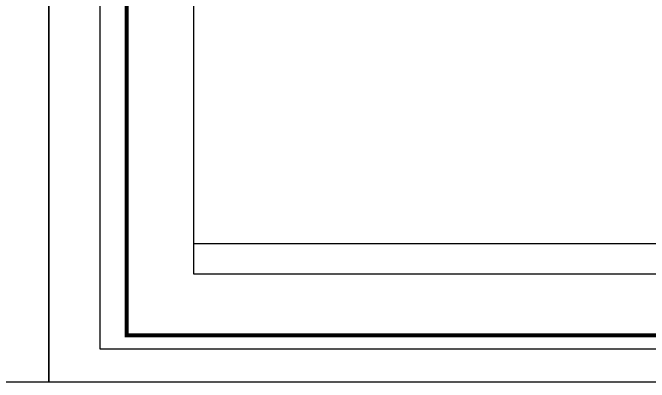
# Model space of a CAD drawing. Header units: millimetres. Extents: x -86 to 11742, y 5229 to 11464.
# Drawn here: x 7519.9 to 7819.6, y 5229.3 to 5403.5 of the extents above; entities that cross this region are included whole.
import ezdxf

# ---------------------------------------------------------------- set-up
doc = ezdxf.new("R2010")
doc.units = ezdxf.units.MM
doc.header["$LTSCALE"] = 5
doc.layers.add('AUTO', color=7, linetype='CONTINUOUS')
doc.layers.add('FORM', color=7, linetype='CONTINUOUS')

# ---------------------------------------------------------------- blocks, each defined once
blk = doc.blocks.new('form')
at = {"layer": 'AUTO'}
for p, q in [((-24.08, -15.6), (-24.08, 578.4)), ((816.92, 578.4), (816.92, -15.6)), ((816.92, -15.6), (-24.08, -15.6))]:
    blk.add_line(p, q, dxfattribs=at)
at = {"layer": 'FORM', "color": 3}
blk.add_lwpolyline([(0, 562.79), (792.83, 562.79), (792.83, 0), (0, 0)], close=True, dxfattribs=at)
at = {"layer": 'FORM', "color": 2, "const_width": 1.94}
blk.add_lwpolyline([(12.48, 6.47), (12.48, 555.28), (781.78, 555.28), (781.78, 6.47)], close=True, dxfattribs=at)

msp = doc.modelspace()

# ---------------------------------------------------------------- linework, layer by layer
at = {"layer": 'AUTO', "color": 2}
for p, q in [((7604.99, 5745.96), (7604.99, 5280.46)), ((7604.99, 5294.71), (8231.99, 5294.71)), ((7604.99, 5280.46), (8231.99, 5280.46))]:
    msp.add_line(p, q, dxfattribs=at)

# ---------------------------------------------------------------- block references
at = {"layer": 'AUTO', "xscale": 0.999994771384126, "yscale": 0.999994771384126, "zscale": 0.999994771384126}
for p in [(6720, 5244.93), (7561, 5244.93)]:
    msp.add_blockref('form', p, dxfattribs=at)

doc.saveas('drawing.dxf')
